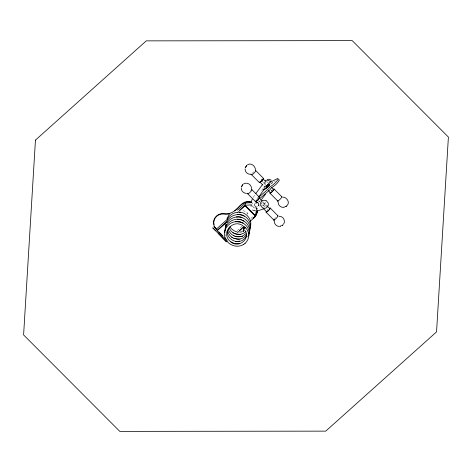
<?xml version="1.0" encoding="UTF-8"?>
<svg xmlns="http://www.w3.org/2000/svg" width="472" height="472" viewBox="0 0 472 472"><rect width="100%" height="100%" fill="white"/><g stroke="black" fill="none" stroke-linecap="round" stroke-linejoin="round"><path stroke-width="0.35" stroke-dasharray="2.36 1.77" d="M256.538 210.341L256.886 207.674L251.877 202.647M254.384 205.161L254.467 204.671A31.246 6.095 -44.9 0 1 254.768 203.515M258.55 204.913L258.355 205.904L258.809 204.677M264.656 182.027L264.934 185.23M253.322 197.432L255.033 194.582M260.544 201.178L261.653 199.337M263.447 183.289L264.184 182.298M261.6 190.452L264.226 186.93L265.406 186.233M264.397 186.829L264.662 187.095L263.807 188.116L263.541 187.85M247.293 237.133L247.894 236.325M247.145 214.258C249.004 211.957 243.458 210.996 242.165 210.235M246.921 213.633L247.652 213.167M237.239 230.572L242.142 226.182M250.862 218.377L253.039 216.424M270.727 183.649L275.229 181.443M256.066 210.081L256.508 209.881L256.886 207.674C255.181 208.518 252.903 207.833 251.936 206.187M258.125 202.152L259.936 201.52M261.287 205.35L256.615 206.984L254.786 206.577L254.467 204.671M263.718 204.5L264.349 204.282M255.836 207.981L256.68 208.152L257.163 208.836A9.34 8.832 9.8 0 1 257.358 209.946M266.662 181.39L268.538 183.272M261.571 180.611L265.636 184.682M270.739 189.803L271.695 190.759M263.854 186.056L264.863 187.065M263.164 201.969L266.698 205.509M262.473 202.399L267.17 207.108M258.556 200.506L260.066 202.022M260.573 202.529L265.116 207.084M252.024 205.656C252.921 208.146 256.19 206.494 257.258 208.305A9.34 8.832 9.8 0 1 257.494 210.158M258.39 204.612L258.75 205.597L258.467 203.904M225.645 235.67L225.333 234.678M272.486 182.275L272.633 183.278M261.099 180.115A2.23 0.437 -44.9 0 1 261.517 179.714M271.701 190.741A2.23 0.437 -44.9 0 1 272.12 190.346M267.447 210.223A2.23 0.437 -44.9 0 1 267.848 209.804M256.851 199.591A2.23 0.437 -44.9 0 1 257.246 199.172M256.839 199.302A31.246 6.095 -44.9 0 1 257.942 197.561M265.63 183.691A4.077 2.413 36.7 0 1 264.987 182.092M271.447 182.853A4.077 2.413 36.7 0 1 271.89 183.673M250.484 190.358A2.932 0.572 -44.9 0 1 250.98 189.992M267.205 210.276A2.932 0.572 -44.9 0 1 267.73 209.727M274.12 219.067A2.932 0.572 -44.9 0 1 274.486 218.577M274.946 218.035A2.932 0.572 -44.9 0 1 275.465 217.486M260.981 180.038A2.932 0.572 -44.9 0 1 262.072 179.053M252.26 173.371A2.932 0.572 -44.9 0 1 253.794 171.761M239.528 240.543A9.564 9.045 9.8 0 1 238.478 241.162M271.583 190.664A2.932 0.572 -44.9 0 1 272.132 190.145M263.771 205.438A2.425 0.472 -44.9 0 0 266.072 202.571A2.425 0.472 -44.9 0 0 263.217 204.836A2.425 0.472 -44.9 0 0 263.771 205.438"/><path stroke-width="0.71" d="M225.805 224.884L225.722 227.941M256.42 210.547L255.718 215.893L245.115 205.267L239.646 210.164M256.449 211.013L255.623 216.424L250.16 221.321M268.314 205.296L268.261 203.066L266.332 200.683M227.238 240.891L217.138 230.773L217.232 230.236L226.525 221.911M239.558 210.695L245.027 205.798L245.499 203.054L251.169 202.695M268.892 185.236L268.391 186.068L268.125 185.803L268.574 184.912L267.754 185.396M249.57 231.28C252.077 223.492 244.042 215.651 236.289 217.008M248.75 236.012C250.726 229.852 245.983 223.268 239.929 221.864M249.139 233.705C251.541 226.46 244.708 219.014 237.428 219.279M257.128 212.736L257.382 211.645A9.34 8.832 9.8 0 0 257.47 210.907M251.653 174.274L251.547 174.575A2.36 2.242 8.4 0 0 250.732 174.138L250.744 174.109A2.378 2.159 19.5 0 1 251.552 174.563A2.932 0.572 -44.9 0 0 254.343 172.793A2.932 0.572 -44.9 0 0 255.246 170.681M247.7 193.62A2.378 2.159 19.5 0 0 247.139 193.272A2.36 2.242 8.4 0 1 247.694 193.638L247.8 193.337M259.393 182.033L259.287 182.334A2.932 0.572 -44.9 0 0 261.812 180.823A2.932 0.572 -44.9 0 0 263.293 178.327M255.541 201.09L255.435 201.397A2.932 0.572 -44.9 0 0 258.225 199.615A2.932 0.572 -44.9 0 0 259.134 197.502M277.63 200.706A2.378 2.159 19.5 0 1 278.049 201.485L278.037 201.514A2.36 2.242 8.4 0 0 277.625 200.718L277.731 200.417M273.878 219.48L273.772 219.781A2.36 2.242 8.4 0 1 274.185 220.577L274.197 220.548A2.378 2.159 19.5 0 0 273.778 219.763A2.932 0.572 -44.9 0 0 276.568 217.999A2.932 0.572 -44.9 0 0 277.471 215.887M251.01 202.27L252.29 199.143M226.967 218.672L229.174 214.518M226.3 224.271L225.392 227.28L225.309 230.33M246.561 235.333C245.717 238.448 242.549 240.891 239.422 241.452M249.853 227.899C253.505 220.56 246.467 211.786 238.661 212.199M249.422 230.318C252.131 224.926 248.98 218.029 243.593 215.739M258.68 197.048L264.426 188.841M259.889 198.057L260.615 197.862L269.701 189.909L271.323 187.88L273.353 186.54A5.104 0.997 -44.9 0 0 278.197 181.95A5.104 0.997 -44.9 0 0 278.533 179.826M256.868 213.291L255.541 215.356M266.538 186.735L266.473 187.107L268.125 185.803M227.126 219.551C228.861 215.556 232.849 212.866 237.109 212.3M226.696 221.94C229.463 215.421 238.148 212.601 244.266 216.093M246.561 234.012C245.239 236.832 242.868 238.437 239.788 239.086M251.364 205.084L251.257 205.261A3.829 3.617 9.8 0 0 251.021 206.175M283.572 224.259C285.979 220.973 283.123 215.928 279.076 216.27M268.727 185.508L268.344 185.525M227.038 222.884C229.781 218.324 235.646 216.028 240.791 217.155M287.259 205.414C290.569 201.798 285.814 196.529 282.622 197.16M255.836 193.508L262.644 184.369M261.653 199.337L265.524 194.139M265.724 187.107L269.435 182.581L277.383 178.676A5.104 0.997 -44.9 0 1 277.052 180.8A5.104 0.997 -44.9 0 1 272.208 185.39L270.173 186.729L268.308 188.983L258.863 197.137M255.452 215.893L256.261 214.943L257.293 212.176A9.34 8.832 9.8 0 0 257.399 210.695M267.246 187.065L268.35 186.021M246.03 231.374L244.172 232.979L240.602 234.372M245.658 233.687C242.584 237.15 237.475 237.823 233.463 235.575M244.986 243.463C248.001 240.832 249.6 236.49 248.384 232.584M234.018 211.155C238.466 208.24 241.522 202.128 247.245 201.479A9.34 8.832 9.8 0 1 250.756 201.786L251.452 202.281M234.726 210.966C238.838 208.193 241.794 202.559 247.151 202.01A9.34 8.832 9.8 0 1 250.661 202.317L251.358 202.818M227.185 219.456L216.288 229.215A9.564 9.045 9.8 0 1 214.412 219.279A9.564 9.045 9.8 0 1 223.344 214.005L224.017 214.111A12.821 12.119 9.8 0 0 229.97 213.727M237.534 210.188L245.499 203.054M217.138 230.773L226.979 221.958M237.369 212.654L238.466 211.674M253.47 217.775L255.045 216.365M239.316 230.584L241.505 228.625M242.596 227.646L243.688 226.666M252.986 218.341L255.169 216.382M237.581 232.584L244.142 226.707M267.005 187.225L267.559 186.894L267.294 186.629M226.761 240.867C230.442 246.113 238.319 247.971 243.747 244.337M243.67 244.39L245.068 243.404M285.678 206.588L286.752 205.851L285.654 206.653M281.825 225.651L282.899 224.914L281.802 225.716M247.293 164.976C251.08 161.884 255.889 166.834 255.358 169.914M243.44 184.039C246.85 181.555 251.889 184.658 251.452 188.788M265.406 186.233L268.881 184.192A3.127 0.608 -44.9 0 1 269.052 185.225A3.127 0.608 -44.9 0 1 265.872 188.234L263.405 189.685L263.671 189.95L266.137 188.499A3.127 0.608 -44.9 0 0 269.105 185.767A3.127 0.608 -44.9 0 0 269.53 184.275M266.863 187.355L266.786 187M257.5 202.37L255.623 203.025L256.632 202.895M257.6 210.943L263.948 208.73M241.517 236.49L242.508 236.242M242.201 231.722L239.8 232.159M267.317 179.378L269.323 179.266L271.365 180.28M236.177 221.639C228.324 221.946 222.088 230.631 225.244 238.059M240.891 234.318L236.867 234.336L232.926 232.714M240.513 236.678L236.437 236.572M240.071 239.038L237.298 239.221L233.534 238.136M239.699 241.404C233.504 242.779 226.861 237.499 227.132 231.215M239.758 243.7L235.192 243.658M237.398 214.559L239.929 214.559L242.401 215.191M235.475 221.74L239.977 221.875M245.115 205.267L251.493 204.854M239.882 234.436L235.322 233.811M239.062 239.156L234.507 238.531M238.684 241.528L235.617 241.298M239.08 212.111L240.354 212.188M239.109 219.285C231.599 218.288 223.917 224.902 224.908 232.667M237.032 221.639L240.106 222.023L243.015 223.162M250.343 174.28C247.481 174.38 244.986 171.879 245.08 169.023M246.484 193.343C243.629 193.437 241.133 190.942 241.227 188.08M283.383 207.409C280.521 207.503 278.026 205.001 278.12 202.146M279.53 226.466C276.669 226.566 274.173 224.064 274.267 221.209M255.588 210.925L252.591 210.052M237.292 231.976C234.248 231.304 231.404 229.404 229.952 226.601M234.926 236.165L235.935 236.437M234.69 243.522L232.23 242.667M240.749 217.144L241.971 217.539M240.36 219.521L241.581 219.917M233.864 233.221L234.838 233.616M234.023 235.876C231.138 234.596 228.914 231.876 228.218 228.967M231.646 237.18L233.616 238.236M230.826 241.9C239.233 248.909 251.446 237.764 244.549 230.029M242.767 220.465L243.906 221.167M243.092 225.881C232.253 217.793 219.474 235.139 231.628 242.319M233.256 232.885L231.109 231.197L229.003 227.793M232.442 237.593C229.77 236.012 227.976 233.133 227.593 230.065M215.792 228.477L213.934 226.666L217.439 230.442M215.792 230.82L212.76 227.834L226.501 241.87L218.536 233.569M255.735 170.598L263.47 178.357M274.073 188.989L281.808 196.741M262.981 178.858L266.007 181.897M271.559 187.461L273.583 189.484M262.845 185.042L259.812 182.009A2.23 0.437 -44.9 0 0 262.09 180.333L262.444 179.92A2.23 0.437 -44.9 0 0 262.916 179.23M268.397 190.611L270.415 192.635M251.582 174.746L259.323 182.505M269.925 193.137L277.66 200.895M251.883 189.661L259.618 197.42M270.22 208.046L277.955 215.804M259.128 197.921L262.155 200.954M267.205 206.016L269.73 208.547M255.96 201.066L258.992 204.105M263.028 208.152L266.562 211.698M247.729 193.809L255.47 201.568M266.072 212.193L273.807 219.952M245.027 205.798L255.623 216.424M218.748 231.758L222.79 235.811M224.873 237.9L226.43 239.457M245.351 227.475L247.216 229.893L248.425 232.702M226.07 224.082L226.112 225.103M265.288 180.811A4.077 2.413 36.7 0 1 270.816 182.074M269.37 208.6A2.23 0.437 -44.9 0 1 269.193 209.609L268.839 210.022A2.23 0.437 -44.9 0 1 267.069 211.562A2.23 0.437 -44.9 0 1 266.627 211.326M272.91 189.72A2.23 0.437 -44.9 0 1 273.046 190.552L272.692 190.959A2.23 0.437 -44.9 0 1 270.922 192.505A2.23 0.437 -44.9 0 1 270.48 192.263M259.152 198.057A2.23 0.437 -44.9 0 1 258.591 198.983L258.237 199.396A2.23 0.437 -44.9 0 1 256.089 201.096M268.007 205.408A4.077 3.705 70.7 0 1 263.205 208.046A4.077 3.705 70.7 0 1 260.898 202.494A4.077 3.705 70.7 0 1 266.108 200.83M251.393 189.744A2.932 0.572 -44.9 0 1 250.49 191.856A2.932 0.572 -44.9 0 1 247.694 193.638M269.317 208.376A2.932 0.572 -44.9 0 1 269.081 209.963A2.932 0.572 -44.9 0 1 266.031 212.022L266.143 211.721A2.932 0.572 -44.9 0 1 266.385 211.308M233.616 211.509A12.821 12.119 9.8 0 1 224.106 213.58L223.439 213.468A9.564 9.045 9.8 0 0 213.987 224.536M215.964 228.242A9.564 9.045 9.8 0 1 215.214 227.268M243.251 231.587A12.821 12.119 9.8 0 1 244.319 226.66M243.174 231.481A12.821 12.119 9.8 0 1 244.23 227.191M273.17 189.313A2.932 0.572 -44.9 0 1 272.934 190.906A2.932 0.572 -44.9 0 1 269.884 192.959L269.996 192.659A2.932 0.572 -44.9 0 1 270.238 192.251M281.631 196.712A2.932 0.572 -44.9 0 1 280.15 199.213A2.932 0.572 -44.9 0 1 277.625 200.718M35.453 140.107L23.6 334.925L119.805 431.378L325.739 431.137L436.547 331.893L448.4 137.075L352.195 40.621L146.261 40.863L35.453 140.107M241.422 186.835C240.714 188.239 244.826 181.1 241.422 186.835M245.275 167.778C244.567 169.183 248.679 162.038 245.275 167.778M283.973 207.06L284.439 207.037L283.967 207.078M280.586 226.094L280.114 226.141L280.586 226.1M244.042 228.932A1.145 0.348 -40.9 0 0 245.387 227.563A1.145 0.348 -40.9 0 0 244.048 228.159A1.145 0.348 -40.9 0 0 244.042 228.932"/></g></svg>
